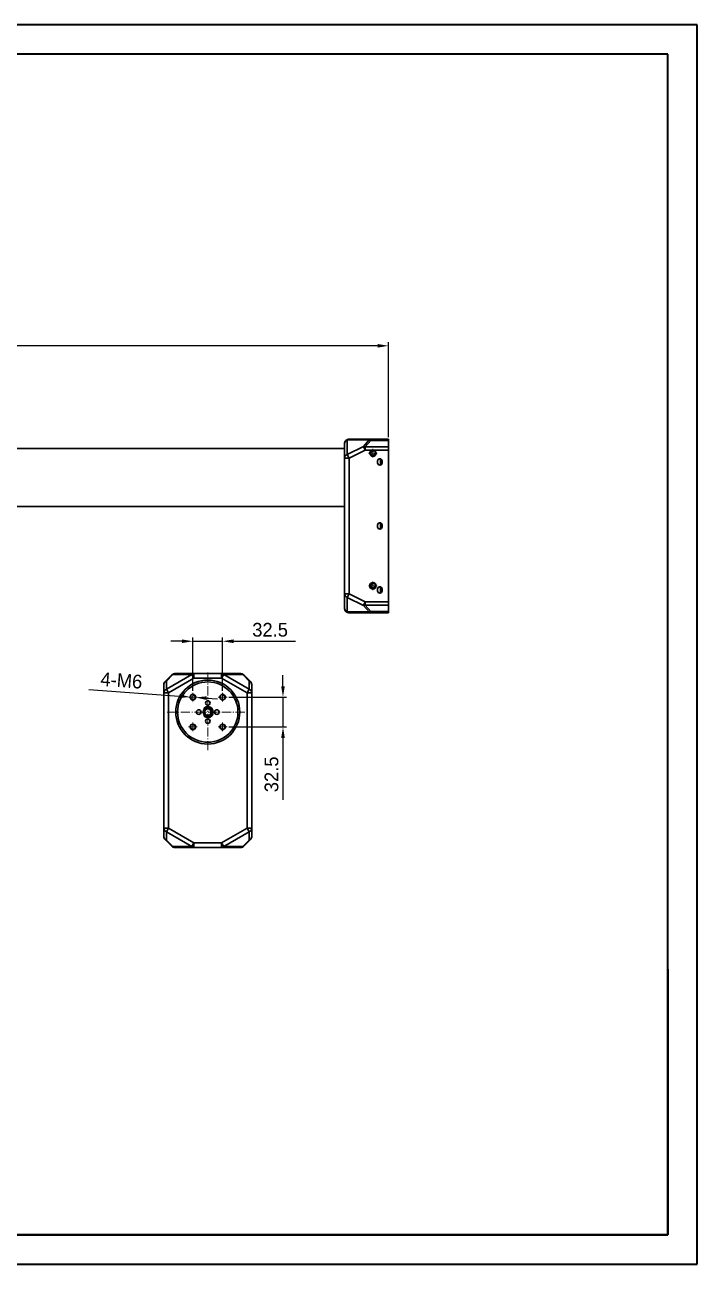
# Model space of a CAD drawing. Header units: millimetres. Extents: x 0 to 1916, y 0 to 1355.
# Drawn here: x 1181 to 1916, y 0 to 1355 of the extents above; entities that cross this region are included whole.
import ezdxf

# ---------------------------------------------------------------- set-up
doc = ezdxf.new("R2010")
doc.units = ezdxf.units.MM
doc.linetypes.add('CENTER2', pattern=[7.5, 5, -1, 0.5, -1])
doc.layers.get('0').update_dxf_attribs({"lineweight": 18})
for name, color, linetype, lineweight in [('CAXA0', 7, 'Continuous', 70), ('CAXA3', 7, 'Continuous', 18), ('輪廓線', 7, 'Continuous', 20)]:
    doc.layers.add(name, color=color, linetype=linetype, lineweight=lineweight)
doc.dimstyles.new('ISO-25', dxfattribs={"dimtxt": 6, "dimasz": 6, "dimexe": 0.5, "dimexo": 0.625, "dimgap": 1.2, "dimtad": 1, "dimdsep": 46, "dimtxsty": 'Standard', "dimcen": 2.5, "dimdle": 12, "dimclrd": 3, "dimclre": 3, "dimclrt": 3, "dimadec": 0, "dimazin": 0, "dimtfac": 1, "dimtmove": 0, "dimatfit": 3, "dimfxl": 0, "dimarcsym": 0})

# ---------------------------------------------------------------- blocks, each defined once
blk = doc.blocks.new('*X5')
at = {"layer": '輪廓線'}
for points in [[(440.8, 1006), (440.8, 1002), (428.8, 1004)], [(1566.8, 1006), (1566.8, 1002), (1578.8, 1004)]]:
    blk.add_hatch(color=0, dxfattribs=at).paths.add_polyline_path(points, flags=0)
at = {"layer": '輪廓線', "color": 0, "lineweight": -2}
for p, q in [((428.8, 897.1), (428.8, 1008)), ((1566.8, 1004), (440.8, 1004)), ((1578.8, 904.1), (1578.8, 1008))]:
    blk.add_line(p, q, dxfattribs=at)
at = {"layer": '輪廓線', "color": 0, "lineweight": 15, "insert": (1033.8, 1016.5), "char_height": 15, "width": 78.771, "attachment_point": 5}
blk.add_mtext('1150', dxfattribs=at)
blk = doc.blocks.new('*X9')
at = {"layer": '輪廓線'}
for points in [[(1350.2, 622.9), (1349.9, 618.9), (1362, 620.1)], [(1380.1, 620.8), (1379.9, 616.8), (1368, 619.6)]]:
    blk.add_hatch(color=0, dxfattribs=at).paths.add_polyline_path(points, flags=0)
at = {"layer": '輪廓線', "color": 0, "lineweight": -2}
for p, q in [((1251.1, 628.1), (1350.1, 620.9)), ((1368, 619.6), (1362, 620.1)), ((1380, 618.8), (1392, 617.9))]:
    blk.add_line(p, q, dxfattribs=at)
at = {"layer": '輪廓線', "color": 0, "lineweight": 15, "insert": (1286.9, 638.1), "char_height": 15, "width": 84.053, "attachment_point": 5, "rotation": 355.8531}
blk.add_mtext('4-M6', dxfattribs=at)
blk = doc.blocks.new('*X16')
at = {"layer": '輪廓線'}
for points in [[(1353, 683), (1353, 679), (1365, 681)], [(1409.5, 683), (1409.5, 679), (1397.5, 681)]]:
    blk.add_hatch(color=0, dxfattribs=at).paths.add_polyline_path(points, flags=0)
at = {"layer": '輪廓線', "color": 0, "lineweight": -2}
for p, q in [((1353, 681), (1341, 681)), ((1365, 626.7), (1365, 685)), ((1365, 681), (1397.5, 681)), ((1397.5, 626.7), (1397.5, 685)), ((1409.5, 681), (1477.3, 681))]:
    blk.add_line(p, q, dxfattribs=at)
at = {"layer": '輪廓線', "color": 0, "lineweight": 15, "insert": (1449.4, 693.5), "char_height": 15, "width": 80.615, "attachment_point": 5}
blk.add_mtext('32.5', dxfattribs=at)
blk = doc.blocks.new('*X17')
at = {"layer": '輪廓線'}
for points in [[(1461.5, 631.9), (1465.5, 631.9), (1463.5, 619.9)], [(1461.5, 575.4), (1465.5, 575.4), (1463.5, 587.4)]]:
    blk.add_hatch(color=0, dxfattribs=at).paths.add_polyline_path(points, flags=0)
at = {"layer": '輪廓線', "color": 0, "lineweight": -2}
for p, q in [((1463.5, 631.9), (1463.5, 643.9)), ((1404.3, 619.9), (1467.5, 619.9)), ((1463.5, 619.9), (1463.5, 587.4)), ((1404.3, 587.4), (1467.5, 587.4)), ((1463.5, 575.4), (1463.5, 507.6))]:
    blk.add_line(p, q, dxfattribs=at)
at = {"layer": '輪廓線', "color": 0, "lineweight": 15, "insert": (1451, 535.5), "char_height": 15, "width": 80.615, "attachment_point": 5, "rotation": 90}
blk.add_mtext('32.5', dxfattribs=at)

msp = doc.modelspace()

# ---------------------------------------------------------------- linework, layer by layer
at = {"linetype": 'Continuous', "lineweight": 30}
for p, q in [((1530.783, 717.071), (1530.783, 897.071)), ((1530.783, 717.071), (1530.783, 897.071)), ((1533.792, 885.132), (1533.792, 901.053)), ((1533.792, 885.132), (1533.792, 901.053)), ((1533.792, 901.053), (1557.553, 901.053)), ((1533.792, 901.053), (1557.553, 901.053)), ((1535.783, 902.071), (1578.783, 902.071)), ((1535.783, 902.071), (1578.783, 902.071)), ((1557.553, 901.053), (1551.492, 893.982)), ((1557.553, 901.053), (1551.492, 893.982)), ((1559.544, 900.606), (1553.483, 893.535)), ((1559.544, 900.606), (1553.483, 893.535)), ((1559.544, 902.071), (1559.544, 900.606)), ((1559.544, 902.071), (1559.544, 900.606)), ((1559.544, 900.606), (1578.783, 900.606)), ((1559.544, 900.606), (1578.783, 900.606)), ((1578.783, 902.071), (1578.783, 712.071)), ((1578.783, 902.071), (1578.783, 712.071)), ((1530.783, 891.821), (1024.083, 891.821)), ((1535.783, 881.15), (1530.783, 881.15)), ((1535.783, 881.15), (1530.783, 881.15)), ((1551.492, 893.982), (1533.792, 885.132)), ((1551.492, 893.982), (1533.792, 885.132)), ((1535.783, 881.15), (1533.792, 885.132)), ((1535.783, 881.15), (1533.792, 885.132)), ((1553.483, 890), (1535.783, 881.15)), ((1553.483, 890), (1535.783, 881.15)), ((1535.783, 881.15), (1535.783, 732.992)), ((1535.783, 881.15), (1535.783, 732.992)), ((1553.483, 890), (1551.492, 893.982)), ((1553.483, 890), (1551.492, 893.982)), ((1553.483, 893.535), (1553.483, 890)), ((1553.483, 893.535), (1553.483, 890)), ((1578.783, 893.535), (1553.483, 893.535)), ((1578.783, 893.535), (1553.483, 893.535)), ((1561.082, 890), (1553.483, 890)), ((1561.082, 890), (1553.483, 890)), ((1561.082, 890), (1561.182, 889.51)), ((1561.082, 890), (1561.182, 889.51)), ((1562.485, 890), (1562.385, 889.51)), ((1562.485, 890), (1562.385, 889.51)), ((1578.783, 890), (1562.485, 890)), ((1578.783, 890), (1562.485, 890)), ((1566.783, 878.071), (1566.783, 876.071)), ((1566.783, 878.071), (1566.783, 876.071)), ((1566.933, 876.071), (1566.933, 878.071)), ((1569.933, 873.813), (1569.933, 880.329)), ((1571.633, 876.071), (1571.633, 878.071)), ((1571.783, 876.071), (1571.783, 878.071)), ((1571.783, 876.071), (1571.783, 878.071)), ((1530.783, 828.321), (1024.083, 828.321)), ((1566.783, 808.071), (1566.783, 806.071)), ((1566.783, 808.071), (1566.783, 806.071)), ((1566.933, 806.071), (1566.933, 808.071)), ((1569.933, 803.813), (1569.933, 810.329)), ((1571.633, 806.071), (1571.633, 808.071)), ((1571.783, 806.071), (1571.783, 808.071)), ((1571.783, 806.071), (1571.783, 808.071)), ((1535.783, 732.992), (1530.783, 732.992)), ((1535.783, 732.992), (1530.783, 732.992)), ((1535.783, 732.992), (1533.792, 729.01)), ((1535.783, 732.992), (1533.792, 729.01)), ((1553.483, 724.142), (1535.783, 732.992)), ((1553.483, 724.142), (1535.783, 732.992)), ((1566.783, 738.071), (1566.783, 736.071)), ((1566.783, 738.071), (1566.783, 736.071)), ((1566.933, 736.071), (1566.933, 738.071)), ((1569.933, 733.813), (1569.933, 740.329)), ((1571.633, 736.071), (1571.633, 738.071)), ((1571.783, 736.071), (1571.783, 738.071)), ((1571.783, 736.071), (1571.783, 738.071)), ((1533.792, 729.01), (1533.792, 713.089)), ((1533.792, 729.01), (1533.792, 713.089)), ((1551.492, 720.16), (1533.792, 729.01)), ((1551.492, 720.16), (1533.792, 729.01)), ((1553.483, 724.142), (1551.492, 720.16)), ((1553.483, 724.142), (1551.492, 720.16)), ((1557.553, 713.089), (1551.492, 720.16)), ((1557.553, 713.089), (1551.492, 720.16)), ((1553.483, 720.606), (1553.483, 724.142)), ((1553.483, 720.606), (1553.483, 724.142)), ((1578.783, 724.142), (1553.483, 724.142)), ((1578.783, 724.142), (1553.483, 724.142)), ((1559.544, 713.535), (1553.483, 720.606)), ((1559.544, 713.535), (1553.483, 720.606)), ((1578.783, 720.606), (1553.483, 720.606)), ((1578.783, 720.606), (1553.483, 720.606)), ((1533.792, 713.089), (1557.553, 713.089)), ((1533.792, 713.089), (1557.553, 713.089)), ((1535.783, 712.071), (1578.783, 712.071)), ((1535.783, 712.071), (1578.783, 712.071)), ((1559.544, 712.071), (1559.544, 713.535)), ((1559.544, 712.071), (1559.544, 713.535)), ((1559.544, 713.535), (1578.783, 713.535)), ((1559.544, 713.535), (1578.783, 713.535)), ((1334.753, 637.068), (1341.824, 644.139)), ((1334.753, 637.068), (1341.824, 644.139)), ((1363.875, 644.585), (1336.013, 628.665)), ((1363.875, 644.585), (1336.013, 628.665)), ((1336.013, 637.514), (1343.084, 644.585)), ((1336.013, 637.514), (1343.084, 644.585)), ((1336.013, 628.665), (1336.013, 637.514)), ((1336.013, 628.665), (1336.013, 637.514)), ((1366.15, 640.603), (1338.289, 624.682)), ((1366.15, 640.603), (1338.289, 624.682)), ((1343.084, 644.585), (1363.875, 644.585)), ((1343.084, 644.585), (1363.875, 644.585)), ((1417.218, 645.603), (1345.36, 645.603)), ((1417.218, 645.603), (1345.36, 645.603)), ((1366.15, 640.603), (1363.875, 644.585)), ((1366.15, 640.603), (1363.875, 644.585)), ((1366.15, 645.603), (1366.15, 640.603)), ((1366.15, 645.603), (1366.15, 640.603)), ((1396.427, 640.603), (1366.15, 640.603)), ((1396.427, 640.603), (1366.15, 640.603)), ((1396.427, 640.603), (1396.427, 645.603)), ((1396.427, 640.603), (1396.427, 645.603)), ((1396.427, 640.603), (1398.703, 644.585)), ((1396.427, 640.603), (1398.703, 644.585)), ((1424.289, 624.682), (1396.427, 640.603)), ((1424.289, 624.682), (1396.427, 640.603)), ((1398.703, 644.585), (1419.493, 644.585)), ((1398.703, 644.585), (1419.493, 644.585)), ((1426.564, 628.665), (1398.703, 644.585)), ((1426.564, 628.665), (1398.703, 644.585)), ((1419.493, 644.585), (1426.564, 637.514)), ((1419.493, 644.585), (1426.564, 637.514)), ((1420.753, 644.139), (1427.824, 637.068)), ((1420.753, 644.139), (1427.824, 637.068)), ((1426.564, 637.514), (1426.564, 628.665)), ((1426.564, 637.514), (1426.564, 628.665)), ((1333.289, 633.532), (1333.289, 467.674)), ((1333.289, 633.532), (1333.289, 467.674)), ((1338.289, 624.682), (1333.289, 624.682)), ((1338.289, 624.682), (1333.289, 624.682)), ((1338.289, 624.682), (1336.013, 628.665)), ((1338.289, 624.682), (1336.013, 628.665)), ((1338.289, 624.682), (1338.289, 476.524)), ((1338.289, 624.682), (1338.289, 476.524)), ((1424.289, 624.682), (1426.564, 628.665)), ((1424.289, 624.682), (1426.564, 628.665)), ((1429.289, 624.682), (1424.289, 624.682)), ((1429.289, 624.682), (1424.289, 624.682)), ((1424.289, 476.524), (1424.289, 624.682)), ((1424.289, 476.524), (1424.289, 624.682)), ((1429.289, 633.532), (1429.289, 467.674)), ((1429.289, 633.532), (1429.289, 467.674)), ((1377.355, 604.172), (1376.789, 603.606)), ((1376.789, 603.606), (1377.354, 603.04)), ((1377.354, 603.04), (1376.97, 602.339)), ((1376.97, 602.339), (1377.672, 601.955)), ((1377.674, 605.257), (1376.972, 604.874)), ((1376.972, 604.874), (1377.355, 604.172)), ((1377.672, 601.955), (1377.501, 601.173)), ((1377.501, 601.173), (1378.283, 601.003)), ((1378.286, 606.208), (1377.505, 606.038)), ((1377.505, 606.038), (1377.674, 605.257)), ((1377.831, 606.908), (1378.327, 606.775)), ((1378.323, 600.43), (1377.831, 600.299)), ((1378.283, 601.003), (1378.339, 600.205)), ((1378.344, 607.006), (1378.286, 606.208)), ((1378.339, 600.205), (1379.137, 600.261)), ((1379.142, 606.948), (1378.344, 607.006)), ((1379.137, 600.261), (1379.416, 599.512)), ((1379.421, 607.697), (1379.142, 606.948)), ((1379.416, 599.512), (1380.165, 599.79)), ((1380.171, 607.418), (1379.421, 607.697)), ((1380.165, 599.79), (1380.644, 599.15)), ((1380.65, 608.058), (1380.171, 607.418)), ((1380.644, 599.15), (1381.285, 599.628)), ((1381.29, 607.578), (1380.65, 608.058)), ((1381.285, 599.628), (1381.925, 599.148)), ((1381.931, 608.057), (1381.29, 607.578)), ((1381.925, 599.148), (1382.405, 599.788)), ((1382.41, 607.417), (1381.931, 608.057)), ((1382.405, 599.788), (1383.154, 599.508)), ((1383.159, 607.696), (1382.41, 607.417)), ((1383.154, 599.508), (1383.434, 600.257)), ((1383.439, 606.947), (1383.159, 607.696)), ((1383.341, 600.009), (1383.502, 599.73)), ((1383.502, 607.476), (1383.343, 607.202)), ((1383.434, 600.257), (1384.232, 600.199)), ((1384.236, 607.004), (1383.439, 606.947)), ((1384.232, 600.199), (1384.29, 600.997)), ((1384.293, 606.206), (1384.236, 607.004)), ((1384.29, 600.997), (1385.071, 601.166)), ((1385.075, 606.036), (1384.293, 606.206)), ((1384.902, 601.947), (1385.605, 602.33)), ((1385.071, 601.166), (1384.902, 601.947)), ((1384.905, 605.254), (1385.075, 606.036)), ((1385.607, 604.871), (1384.905, 605.254)), ((1385.221, 603.035), (1385.789, 603.603)), ((1385.605, 602.33), (1385.221, 603.035)), ((1385.223, 604.169), (1385.607, 604.871)), ((1385.789, 603.603), (1385.223, 604.169)), ((1385.263, 605.058), (1385.468, 605.133)), ((1385.468, 602.074), (1385.268, 602.146)), ((1338.289, 476.524), (1333.289, 476.524)), ((1338.289, 476.524), (1333.289, 476.524)), ((1338.289, 476.524), (1336.013, 472.542)), ((1338.289, 476.524), (1336.013, 472.542)), ((1366.15, 460.603), (1338.289, 476.524)), ((1366.15, 460.603), (1338.289, 476.524)), ((1424.289, 476.524), (1396.427, 460.603)), ((1424.289, 476.524), (1396.427, 460.603)), ((1424.289, 476.524), (1426.564, 472.542)), ((1424.289, 476.524), (1426.564, 472.542)), ((1429.289, 476.524), (1424.289, 476.524)), ((1429.289, 476.524), (1424.289, 476.524)), ((1341.824, 457.068), (1334.753, 464.139)), ((1341.824, 457.068), (1334.753, 464.139)), ((1336.013, 472.542), (1336.013, 463.692)), ((1336.013, 472.542), (1336.013, 463.692)), ((1363.875, 456.621), (1336.013, 472.542)), ((1363.875, 456.621), (1336.013, 472.542)), ((1336.013, 463.692), (1343.084, 456.621)), ((1336.013, 463.692), (1343.084, 456.621)), ((1426.564, 472.542), (1398.703, 456.621)), ((1426.564, 472.542), (1398.703, 456.621)), ((1419.493, 456.621), (1426.564, 463.692)), ((1419.493, 456.621), (1426.564, 463.692)), ((1420.753, 457.068), (1427.824, 464.139)), ((1420.753, 457.068), (1427.824, 464.139)), ((1426.564, 463.692), (1426.564, 472.542)), ((1426.564, 463.692), (1426.564, 472.542)), ((1343.084, 456.621), (1363.875, 456.621)), ((1343.084, 456.621), (1363.875, 456.621)), ((1417.218, 455.603), (1345.36, 455.603)), ((1417.218, 455.603), (1345.36, 455.603)), ((1366.15, 460.603), (1363.875, 456.621)), ((1366.15, 460.603), (1363.875, 456.621)), ((1366.15, 455.603), (1366.15, 460.603)), ((1366.15, 455.603), (1366.15, 460.603)), ((1396.427, 460.603), (1366.15, 460.603)), ((1396.427, 460.603), (1366.15, 460.603)), ((1396.427, 460.603), (1396.427, 455.603)), ((1396.427, 460.603), (1396.427, 455.603)), ((1396.427, 460.603), (1398.703, 456.621)), ((1396.427, 460.603), (1398.703, 456.621)), ((1398.703, 456.621), (1419.493, 456.621)), ((1398.703, 456.621), (1419.493, 456.621))]:
    msp.add_line(p, q, dxfattribs=at)
at = {"linetype": 'CENTER2', "lineweight": 15, "ltscale": 2}
for p, q in [((1556.998, 886.571), (1566.569, 886.571)), ((1561.784, 891.371), (1561.784, 881.771)), ((1561.784, 746.371), (1561.784, 736.771)), ((1556.998, 741.571), (1566.569, 741.571)), ((1381.289, 646.828), (1381.289, 560.378)), ((1365.039, 615.053), (1365.039, 624.653)), ((1397.539, 615.053), (1397.539, 624.653)), ((1360.253, 619.853), (1369.825, 619.853)), ((1392.753, 619.853), (1402.325, 619.853)), ((1336.764, 603.603), (1425.814, 603.603)), ((1360.253, 587.353), (1369.825, 587.353)), ((1365.039, 582.553), (1365.039, 592.153)), ((1392.753, 587.353), (1402.325, 587.353)), ((1397.539, 582.553), (1397.539, 592.153))]:
    msp.add_line(p, q, dxfattribs=at)
at = {"linetype": 'Continuous', "lineweight": 30}
for centre, radius in [((1561.783, 886.571), 3), ((1561.783, 886.571), 3), ((1561.783, 741.571), 3.5), ((1561.783, 741.571), 3.5), ((1561.783, 741.571), 3), ((1561.783, 741.571), 3), ((1381.289, 603.603), 35), ((1381.289, 603.603), 33), ((1365.039, 619.853), 3), ((1381.289, 613.503), 2.5), ((1397.539, 619.853), 3), ((1371.389, 603.603), 2.5), ((1381.289, 603.603), 5), ((1381.266, 603.603), 3.523), ((1381.289, 593.704), 2.5), ((1391.188, 603.603), 2.5), ((1365.039, 587.353), 3), ((1397.539, 587.353), 3)]:
    msp.add_circle(centre, radius, dxfattribs=at)
for centre, radius, start, end in [((1535.783, 897.071), 5, 90, 180), ((1535.783, 897.071), 5, 90, 180), ((1534.552, 897.07), 3.769, 174.407424, 179.991081), ((1561.783, 886.571), 3.5, 101.565854, 78.434146), ((1561.783, 886.571), 3.5, 101.565854, 78.434146), ((1561.785, 886.904), 3.175, 90.035137, 102.80561), ((1561.786, 886.904), 3.175, 91.460744, 102.809425), ((1561.784, 886.929), 3.149, 90.000278, 91.433971), ((1561.782, 886.904), 3.175, 77.19439, 89.964863), ((1561.783, 886.914), 3.165, 80.024594, 89.9835), ((1561.779, 886.896), 3.183, 78.605669, 80.021869), ((1561.778, 886.89), 3.189, 77.189441, 78.605767), ((1569.283, 878.071), 2.5, 0, 180), ((1569.283, 878.071), 2.5, 0, 180), ((1569.283, 876.071), 2.5, 180, 0), ((1569.283, 876.071), 2.5, 180, 0), ((1569.283, 878.071), 2.35, 0, 180), ((1569.283, 876.071), 2.35, 180, 0), ((1569.283, 808.071), 2.5, 0, 180), ((1569.283, 808.071), 2.5, 0, 180), ((1569.283, 806.071), 2.5, 180, 0), ((1569.283, 806.071), 2.5, 180, 0), ((1569.283, 808.071), 2.35, 0, 180), ((1569.283, 806.071), 2.35, 180, 0), ((1569.283, 738.071), 2.5, 0, 180), ((1569.283, 738.071), 2.5, 0, 180), ((1569.283, 736.071), 2.5, 180, 0), ((1569.283, 736.071), 2.5, 180, 0), ((1569.283, 738.071), 2.35, 0, 180), ((1569.283, 736.071), 2.35, 180, 0), ((1535.783, 717.071), 5, 180, 270), ((1535.783, 717.071), 5, 180, 270), ((1534.552, 717.071), 3.769, 180.008919, 185.592576), ((1338.289, 633.532), 5, 135, 180), ((1338.289, 633.532), 5, 135, 180), ((1337.977, 633.091), 4.834, 124.449414, 134.780512), ((1338.118, 632.891), 5.079, 119.49854, 124.483392), ((1338.162, 632.813), 5.169, 114.564587, 119.50333), ((1338.162, 632.813), 5.169, 114.564587, 119.50333), ((1345.36, 640.603), 5, 90, 135), ((1345.36, 640.603), 5, 90, 135), ((1417.218, 640.603), 5, 45, 90), ((1417.218, 640.603), 5, 45, 90), ((1424.415, 632.813), 5.169, 60.496651, 65.435413), ((1424.415, 632.813), 5.169, 60.496651, 65.435413), ((1424.46, 632.891), 5.079, 55.516574, 60.501441), ((1424.601, 633.091), 4.834, 45.219439, 55.550552), ((1424.289, 633.532), 5, 360, 45), ((1424.289, 633.532), 5, 360, 45), ((1337.285, 633.531), 3.996, 173.889954, 179.987869), ((1337.721, 633.335), 4.481, 140.15341, 145.591582), ((1337.835, 633.241), 4.629, 134.836119, 140.153667), ((1424.743, 633.241), 4.629, 39.846283, 45.163832), ((1424.856, 633.335), 4.481, 34.40837, 39.84654), ((1425.293, 633.531), 3.996, 0.012131, 6.110041), ((1425.293, 633.531), 3.996, 0.012131, 6.110041), ((1365.039, 619.853), 2.6, 180, 90), ((1397.539, 619.853), 2.6, 180, 90), ((1378.038, 607.68), 0.8, 128.363294, 255), ((1378.038, 599.526), 0.8, 105, 231.636706), ((1381.266, 603.603), 6, 231.636706, 128.363294), ((1383.935, 607.226), 0.5, 53.62063, 150), ((1383.935, 599.98), 0.5, 210, 306.37937), ((1381.266, 603.603), 5, 26.37937, 53.62063), ((1381.266, 603.603), 5, 306.37937, 333.62063), ((1385.297, 605.603), 0.5, 290, 26.37937), ((1385.297, 601.604), 0.5, 333.62063, 70), ((1365.039, 587.353), 2.6, 180, 90), ((1397.539, 587.353), 2.6, 180, 90), ((1338.289, 467.674), 5, 180, 225), ((1338.289, 467.674), 5, 180, 225), ((1337.285, 467.675), 3.996, 180.012131, 186.110046), ((1337.721, 467.871), 4.481, 214.408418, 219.84659), ((1337.835, 467.966), 4.629, 219.846333, 225.163881), ((1337.977, 468.115), 4.834, 225.219488, 235.550586), ((1338.118, 468.315), 5.079, 235.516608, 240.50146), ((1338.162, 468.394), 5.169, 240.49667, 245.435413), ((1338.162, 468.394), 5.169, 240.49667, 245.435413), ((1424.415, 468.394), 5.169, 294.564587, 299.503349), ((1424.415, 468.394), 5.169, 294.564587, 299.503349), ((1424.46, 468.315), 5.079, 299.498559, 304.483426), ((1424.601, 468.115), 4.834, 304.449448, 314.780561), ((1424.289, 467.674), 5, 315, 360), ((1424.289, 467.674), 5, 315, 0), ((1424.743, 467.966), 4.629, 314.836168, 320.153717), ((1424.856, 467.871), 4.481, 320.15346, 325.59163), ((1425.293, 467.675), 3.996, 353.889959, 359.987869), ((1425.293, 467.675), 3.996, 353.889959, 359.987869), ((1345.36, 460.603), 5, 225, 270), ((1345.36, 460.603), 5, 225, 270), ((1417.218, 460.603), 5, 270, 315), ((1417.218, 460.603), 5, 270, 315)]:
    msp.add_arc(centre, radius, start, end, dxfattribs=at)
at = {"linetype": 'CENTER2', "lineweight": 15, "ltscale": 2}
for centre in [(1561.783, 886.571), (1561.783, 741.571)]:
    msp.add_arc(centre, 2, 75, 15, dxfattribs=at)
at = {"linetype": 'Continuous', "lineweight": 30}
for points, knots in [([(1530.783, 897.071), (1530.783, 897.91), (1531.42, 899.687), (1532.946, 900.734), (1533.792, 901.053)], [0, 0, 0, 0, 2.54663495, 5.28949326, 5.28949326, 5.28949326, 5.28949326]), ([(1530.801, 897.438), (1530.878, 898.218), (1531.579, 899.81), (1533.004, 900.756), (1533.792, 901.053)], [0, 0, 0, 0, 2.37628774, 4.92714303, 4.92714303, 4.92714303, 4.92714303]), ([(1535.783, 902.071), (1535.423, 902.071), (1534.652, 901.867), (1534.056, 901.357), (1533.792, 901.053)], [0, 0, 0, 0, 1.08858532, 2.30258778, 2.30258778, 2.30258778, 2.30258778]), ([(1535.783, 902.071), (1535.423, 902.071), (1534.652, 901.867), (1534.056, 901.357), (1533.792, 901.053)], [0, 0, 0, 0, 1.08858532, 2.30258778, 2.30258778, 2.30258778, 2.30258778]), ([(1559.544, 902.071), (1559.183, 902.071), (1558.413, 901.867), (1557.817, 901.357), (1557.553, 901.053)], [0, 0, 0, 0, 1.08858466, 2.30258808, 2.30258808, 2.30258808, 2.30258808]), ([(1559.544, 900.606), (1559.375, 900.679), (1558.737, 900.921), (1558.052, 901.056), (1557.553, 901.053)], [0, 0, 0, 0, 0.55354782, 2.05305363, 2.05305363, 2.05305363, 2.05305363]), ([(1559.544, 900.606), (1559.375, 900.679), (1558.737, 900.921), (1558.052, 901.056), (1557.553, 901.053)], [0, 0, 0, 0, 0.55354782, 2.05305363, 2.05305363, 2.05305363, 2.05305363]), ([(1559.544, 902.071), (1559.183, 902.071), (1558.686, 901.939), (1558.268, 901.684), (1558.163, 901.61)], [0, 0, 0, 0, 1.08805334, 1.47677788, 1.47677788, 1.47677788, 1.47677788]), ([(1530.783, 881.15), (1530.783, 881.57), (1530.93, 882.428), (1531.776, 883.992), (1532.946, 884.813), (1533.792, 885.132)], [0, 0, 0, 0, 1.26846359, 2.56866314, 5.29873399, 5.29873399, 5.29873399, 5.29873399]), ([(1530.783, 881.15), (1530.783, 881.989), (1531.42, 883.766), (1532.946, 884.813), (1533.792, 885.132)], [0, 0, 0, 0, 2.54664987, 5.28949334, 5.28949334, 5.28949334, 5.28949334]), ([(1553.483, 893.535), (1553.314, 893.608), (1552.676, 893.85), (1551.991, 893.985), (1551.492, 893.982)], [0, 0, 0, 0, 0.55354807, 2.05305363, 2.05305363, 2.05305363, 2.05305363]), ([(1553.483, 893.535), (1553.314, 893.608), (1552.676, 893.85), (1551.991, 893.985), (1551.492, 893.982)], [0, 0, 0, 0, 0.55354807, 2.05305363, 2.05305363, 2.05305363, 2.05305363]), ([(1530.783, 732.992), (1530.783, 732.572), (1530.93, 731.714), (1531.776, 730.15), (1532.946, 729.328), (1533.792, 729.01)], [0, 0, 0, 0, 1.26846359, 2.56866314, 5.29873399, 5.29873399, 5.29873399, 5.29873399]), ([(1530.783, 732.992), (1530.783, 732.152), (1531.42, 730.375), (1532.946, 729.328), (1533.792, 729.01)], [0, 0, 0, 0, 2.54664987, 5.28949334, 5.28949334, 5.28949334, 5.28949334]), ([(1553.483, 720.606), (1553.314, 720.534), (1552.676, 720.291), (1551.991, 720.157), (1551.492, 720.16)], [0, 0, 0, 0, 0.55354807, 2.05305363, 2.05305363, 2.05305363, 2.05305363]), ([(1553.483, 720.606), (1553.314, 720.534), (1552.676, 720.291), (1551.991, 720.157), (1551.492, 720.16)], [0, 0, 0, 0, 0.55354807, 2.05305363, 2.05305363, 2.05305363, 2.05305363]), ([(1530.783, 717.071), (1530.783, 716.231), (1531.42, 714.454), (1532.946, 713.408), (1533.792, 713.089)], [0, 0, 0, 0, 2.54663495, 5.28949326, 5.28949326, 5.28949326, 5.28949326]), ([(1530.801, 716.704), (1530.878, 715.923), (1531.579, 714.331), (1533.004, 713.386), (1533.792, 713.089)], [0, 0, 0, 0, 2.37628774, 4.92714303, 4.92714303, 4.92714303, 4.92714303]), ([(1535.783, 712.071), (1535.423, 712.071), (1534.652, 712.275), (1534.056, 712.785), (1533.792, 713.089)], [0, 0, 0, 0, 1.08858531, 2.30258777, 2.30258777, 2.30258777, 2.30258777]), ([(1535.783, 712.071), (1535.423, 712.071), (1534.652, 712.275), (1534.056, 712.785), (1533.792, 713.089)], [0, 0, 0, 0, 1.08858531, 2.30258777, 2.30258777, 2.30258777, 2.30258777]), ([(1559.544, 713.535), (1559.375, 713.463), (1558.737, 713.22), (1558.052, 713.085), (1557.553, 713.089)], [0, 0, 0, 0, 0.55354782, 2.05305363, 2.05305363, 2.05305363, 2.05305363]), ([(1559.544, 713.535), (1559.375, 713.463), (1558.737, 713.22), (1558.052, 713.085), (1557.553, 713.089)], [0, 0, 0, 0, 0.55354782, 2.05305363, 2.05305363, 2.05305363, 2.05305363]), ([(1559.544, 712.071), (1559.183, 712.071), (1558.413, 712.275), (1557.817, 712.785), (1557.553, 713.089)], [0, 0, 0, 0, 1.08858466, 2.30258808, 2.30258808, 2.30258808, 2.30258808]), ([(1559.544, 712.071), (1559.183, 712.071), (1558.413, 712.275), (1557.817, 712.785), (1557.553, 713.089)], [0, 0, 0, 0, 1.08858466, 2.30258808, 2.30258808, 2.30258808, 2.30258808]), ([(1334.753, 637.068), (1334.904, 637.218), (1335.31, 637.46), (1335.771, 637.516), (1336.013, 637.514)], [0, 0, 0, 0, 0.64153351, 1.37085293, 1.37085293, 1.37085293, 1.37085293]), ([(1334.753, 637.068), (1334.828, 637.142), (1335.186, 637.425), (1335.666, 637.517), (1336.013, 637.514)], [0, 0, 0, 0, 0.31759357, 1.36912474, 1.36912474, 1.36912474, 1.36912474]), ([(1341.824, 644.139), (1341.975, 644.289), (1342.381, 644.531), (1342.843, 644.587), (1343.084, 644.585)], [0, 0, 0, 0, 0.64153297, 1.37085294, 1.37085294, 1.37085294, 1.37085294]), ([(1341.824, 644.139), (1341.899, 644.213), (1342.258, 644.496), (1342.737, 644.588), (1343.084, 644.585)], [0, 0, 0, 0, 0.31759341, 1.36912475, 1.36912475, 1.36912475, 1.36912475]), ([(1345.36, 645.603), (1344.95, 645.603), (1344.095, 645.41), (1343.393, 644.897), (1343.084, 644.585)], [0, 0, 0, 0, 1.23454701, 2.55547164, 2.55547164, 2.55547164, 2.55547164]), ([(1345.36, 645.603), (1345.156, 645.603), (1344.311, 645.513), (1343.535, 645.04), (1343.084, 644.585)], [0, 0, 0, 0, 0.61652005, 2.5517962, 2.5517962, 2.5517962, 2.5517962]), ([(1366.15, 645.603), (1365.741, 645.603), (1364.885, 645.41), (1364.183, 644.897), (1363.875, 644.585)], [0, 0, 0, 0, 1.2345477, 2.55547135, 2.55547135, 2.55547135, 2.55547135]), ([(1366.15, 645.603), (1365.947, 645.603), (1365.102, 645.513), (1364.325, 645.04), (1363.875, 644.585)], [0, 0, 0, 0, 0.6165182, 2.55179644, 2.55179644, 2.55179644, 2.55179644]), ([(1396.427, 645.603), (1396.837, 645.603), (1397.693, 645.41), (1398.394, 644.897), (1398.703, 644.585)], [0, 0, 0, 0, 1.2345477, 2.55547135, 2.55547135, 2.55547135, 2.55547135]), ([(1396.427, 645.603), (1396.631, 645.603), (1397.476, 645.513), (1398.252, 645.04), (1398.703, 644.585)], [0, 0, 0, 0, 0.6165182, 2.55179644, 2.55179644, 2.55179644, 2.55179644]), ([(1417.218, 645.603), (1417.627, 645.603), (1418.483, 645.41), (1419.185, 644.897), (1419.493, 644.585)], [0, 0, 0, 0, 1.23454701, 2.55547164, 2.55547164, 2.55547164, 2.55547164]), ([(1417.218, 645.603), (1417.422, 645.603), (1418.267, 645.513), (1419.043, 645.04), (1419.493, 644.585)], [0, 0, 0, 0, 0.61652005, 2.5517962, 2.5517962, 2.5517962, 2.5517962]), ([(1420.753, 644.139), (1420.603, 644.289), (1420.197, 644.531), (1419.735, 644.587), (1419.493, 644.585)], [0, 0, 0, 0, 0.64153297, 1.37085294, 1.37085294, 1.37085294, 1.37085294]), ([(1420.753, 644.139), (1420.679, 644.213), (1420.32, 644.496), (1419.841, 644.588), (1419.493, 644.585)], [0, 0, 0, 0, 0.31759341, 1.36912475, 1.36912475, 1.36912475, 1.36912475]), ([(1427.824, 637.068), (1427.674, 637.218), (1427.268, 637.46), (1426.806, 637.516), (1426.564, 637.514)], [0, 0, 0, 0, 0.64153351, 1.37085293, 1.37085293, 1.37085293, 1.37085293]), ([(1427.824, 637.068), (1427.75, 637.142), (1427.391, 637.425), (1426.912, 637.517), (1426.564, 637.514)], [0, 0, 0, 0, 0.31759357, 1.36912474, 1.36912474, 1.36912474, 1.36912474]), ([(1333.289, 633.532), (1333.289, 634.145), (1333.489, 634.983), (1333.906, 635.694), (1334.025, 635.867)], [0, 0, 0, 0, 1.84825902, 2.48103789, 2.48103789, 2.48103789, 2.48103789]), ([(1333.289, 624.682), (1333.289, 625.498), (1333.841, 627.207), (1335.23, 628.307), (1336.013, 628.665)], [0, 0, 0, 0, 2.47189155, 5.08101713, 5.08101713, 5.08101713, 5.08101713]), ([(1333.289, 624.682), (1333.289, 625.498), (1333.841, 627.207), (1335.23, 628.307), (1336.013, 628.665)], [0, 0, 0, 0, 2.47189155, 5.08101713, 5.08101713, 5.08101713, 5.08101713]), ([(1333.312, 633.957), (1333.333, 634.16), (1333.482, 634.971), (1333.885, 635.731), (1334.281, 636.206)], [0, 0, 0, 0, 0.61495793, 2.4813672, 2.4813672, 2.4813672, 2.4813672]), ([(1429.289, 624.682), (1429.289, 625.498), (1428.737, 627.207), (1427.348, 628.307), (1426.564, 628.665)], [0, 0, 0, 0, 2.47189144, 5.08101713, 5.08101713, 5.08101713, 5.08101713]), ([(1429.289, 624.682), (1429.289, 625.498), (1428.737, 627.207), (1427.348, 628.307), (1426.564, 628.665)], [0, 0, 0, 0, 2.47189144, 5.08101713, 5.08101713, 5.08101713, 5.08101713]), ([(1429.266, 633.957), (1429.245, 634.16), (1429.096, 634.971), (1428.693, 635.731), (1428.297, 636.206)], [0, 0, 0, 0, 0.61495704, 2.48136356, 2.48136356, 2.48136356, 2.48136356]), ([(1333.289, 476.524), (1333.289, 475.708), (1333.841, 473.999), (1335.23, 472.9), (1336.013, 472.542)], [0, 0, 0, 0, 2.47189155, 5.08101713, 5.08101713, 5.08101713, 5.08101713]), ([(1333.289, 476.524), (1333.289, 475.708), (1333.841, 473.999), (1335.23, 472.9), (1336.013, 472.542)], [0, 0, 0, 0, 2.47189155, 5.08101713, 5.08101713, 5.08101713, 5.08101713]), ([(1429.289, 476.524), (1429.289, 475.708), (1428.737, 473.999), (1427.348, 472.9), (1426.564, 472.542)], [0, 0, 0, 0, 2.47189144, 5.08101713, 5.08101713, 5.08101713, 5.08101713]), ([(1429.289, 476.524), (1429.289, 475.708), (1428.737, 473.999), (1427.348, 472.9), (1426.564, 472.542)], [0, 0, 0, 0, 2.47189144, 5.08101713, 5.08101713, 5.08101713, 5.08101713]), ([(1333.289, 467.674), (1333.289, 467.061), (1333.489, 466.223), (1333.906, 465.512), (1334.025, 465.339)], [0, 0, 0, 0, 1.84825902, 2.48103789, 2.48103789, 2.48103789, 2.48103789]), ([(1333.312, 467.25), (1333.333, 467.047), (1333.482, 466.235), (1333.885, 465.476), (1334.281, 465)], [0, 0, 0, 0, 0.61495793, 2.4813672, 2.4813672, 2.4813672, 2.4813672]), ([(1334.753, 464.139), (1334.904, 463.988), (1335.31, 463.746), (1335.771, 463.69), (1336.013, 463.692)], [0, 0, 0, 0, 0.64153351, 1.37085293, 1.37085293, 1.37085293, 1.37085293]), ([(1334.753, 464.139), (1334.828, 464.064), (1335.186, 463.781), (1335.666, 463.69), (1336.013, 463.692)], [0, 0, 0, 0, 0.31759357, 1.36912474, 1.36912474, 1.36912474, 1.36912474]), ([(1427.824, 464.139), (1427.674, 463.988), (1427.268, 463.746), (1426.806, 463.69), (1426.564, 463.692)], [0, 0, 0, 0, 0.64153351, 1.37085293, 1.37085293, 1.37085293, 1.37085293]), ([(1427.824, 464.139), (1427.75, 464.064), (1427.391, 463.781), (1426.912, 463.69), (1426.564, 463.692)], [0, 0, 0, 0, 0.31759357, 1.36912474, 1.36912474, 1.36912474, 1.36912474]), ([(1429.266, 467.25), (1429.245, 467.047), (1429.096, 466.235), (1428.693, 465.476), (1428.297, 465)], [0, 0, 0, 0, 0.61495704, 2.48136356, 2.48136356, 2.48136356, 2.48136356]), ([(1341.824, 457.068), (1341.975, 456.917), (1342.381, 456.675), (1342.843, 456.619), (1343.084, 456.621)], [0, 0, 0, 0, 0.64153297, 1.37085294, 1.37085294, 1.37085294, 1.37085294]), ([(1341.824, 457.068), (1341.899, 456.993), (1342.258, 456.71), (1342.737, 456.618), (1343.084, 456.621)], [0, 0, 0, 0, 0.31759341, 1.36912475, 1.36912475, 1.36912475, 1.36912475]), ([(1345.36, 455.603), (1344.95, 455.603), (1344.095, 455.796), (1343.393, 456.31), (1343.084, 456.621)], [0, 0, 0, 0, 1.23454701, 2.55547164, 2.55547164, 2.55547164, 2.55547164]), ([(1345.36, 455.603), (1345.156, 455.603), (1344.311, 455.693), (1343.535, 456.166), (1343.084, 456.621)], [0, 0, 0, 0, 0.61652005, 2.5517962, 2.5517962, 2.5517962, 2.5517962]), ([(1366.15, 455.603), (1365.741, 455.603), (1364.885, 455.796), (1364.183, 456.31), (1363.875, 456.621)], [0, 0, 0, 0, 1.2345477, 2.55547135, 2.55547135, 2.55547135, 2.55547135]), ([(1366.15, 455.603), (1365.947, 455.603), (1365.102, 455.693), (1364.325, 456.166), (1363.875, 456.621)], [0, 0, 0, 0, 0.6165182, 2.55179644, 2.55179644, 2.55179644, 2.55179644]), ([(1396.427, 455.603), (1396.837, 455.603), (1397.693, 455.796), (1398.394, 456.31), (1398.703, 456.621)], [0, 0, 0, 0, 1.2345477, 2.55547135, 2.55547135, 2.55547135, 2.55547135]), ([(1396.427, 455.603), (1396.631, 455.603), (1397.476, 455.693), (1398.252, 456.166), (1398.703, 456.621)], [0, 0, 0, 0, 0.6165182, 2.55179644, 2.55179644, 2.55179644, 2.55179644]), ([(1417.218, 455.603), (1417.627, 455.603), (1418.483, 455.796), (1419.185, 456.31), (1419.493, 456.621)], [0, 0, 0, 0, 1.23454701, 2.55547164, 2.55547164, 2.55547164, 2.55547164]), ([(1417.218, 455.603), (1417.422, 455.603), (1418.267, 455.693), (1419.043, 456.166), (1419.493, 456.621)], [0, 0, 0, 0, 0.61652005, 2.5517962, 2.5517962, 2.5517962, 2.5517962]), ([(1420.753, 457.068), (1420.603, 456.917), (1420.197, 456.675), (1419.735, 456.619), (1419.493, 456.621)], [0, 0, 0, 0, 0.64153297, 1.37085294, 1.37085294, 1.37085294, 1.37085294]), ([(1420.753, 457.068), (1420.679, 456.993), (1420.32, 456.71), (1419.841, 456.618), (1419.493, 456.621)], [0, 0, 0, 0, 0.31759341, 1.36912475, 1.36912475, 1.36912475, 1.36912475])]:
    msp.add_open_spline(points, degree=3, knots=knots, dxfattribs=at)
for points in [[(1558.163, 901.61), (1557.937, 901.451), (1557.733, 901.261), (1557.553, 901.053)], [(1334.281, 636.206), (1334.651, 636.65), (1335.114, 637.027), (1335.617, 637.312)], [(1428.297, 636.206), (1427.926, 636.65), (1427.464, 637.027), (1426.961, 637.312)], [(1429.266, 633.957), (1429.194, 634.633), (1428.937, 635.306), (1428.553, 635.867)], [(1334.281, 465), (1334.651, 464.556), (1335.114, 464.179), (1335.617, 463.895)], [(1428.297, 465), (1427.926, 464.556), (1427.464, 464.179), (1426.961, 463.895)], [(1429.266, 467.25), (1429.194, 466.574), (1428.937, 465.9), (1428.553, 465.339)]]:
    msp.add_open_spline(points, degree=3, dxfattribs=at)
at = {"layer": 'CAXA0', "linetype": 'Continuous', "lineweight": 35}
for p, q in [((1883.975, 1322.654), (32.26, 1322.654)), ((1883.975, 32.26), (1883.975, 1322.654)), ((1883.975, 322.599), (1883.975, 32.26)), ((32.26, 32.26), (1883.975, 32.26)), ((1883.975, 32.26), (722.621, 32.26))]:
    msp.add_line(p, q, dxfattribs=at)
at = {"layer": 'CAXA3', "linetype": 'Continuous', "lineweight": 35}
for p, q in [((1916.235, 1354.914), (0, 1354.914)), ((1916.235, 0), (1916.235, 1354.914)), ((0, 0), (1916.235, 0))]:
    msp.add_line(p, q, dxfattribs=at)

# ---------------------------------------------------------------- dimensions: what is measured, and where the dimension line sits
at = {"layer": '輪廓線', "lineweight": 15}
dim = msp.add_linear_dim(base=(428.783, 1003.99), p1=(1578.783, 902.071), p2=(428.783, 895.071), text='1150', dimstyle='ISO-25', override={"dimtxt": 15, "dimasz": 12, "dimexe": 4, "dimexo": 2, "dimgap": 5, "dimsah": 1, "dimdle": 24, "dimclrd": 0, "dimclre": 0, "dimclrt": 0, "dimtolj": 1}, dxfattribs=at)
dim.commit()
dim.dimension.update_dxf_attribs({"geometry": '*X5', "text_midpoint": (1033.783, 1003.99), "dimtype": 160})
dim = msp.add_linear_dim(base=(1365.039, 680.994), p1=(1397.539, 624.653), p2=(1365.039, 624.653), dimstyle='ISO-25', override={"dimtxt": 15, "dimasz": 12, "dimexe": 4, "dimexo": 2, "dimgap": 5, "dimsah": 1, "dimdle": 24, "dimclrd": 0, "dimclre": 0, "dimclrt": 0, "dimtolj": 1, "dimtzin": 8}, dxfattribs=at)
dim.commit()
dim.dimension.update_dxf_attribs({"geometry": '*X16', "text_midpoint": (1449.396, 680.994), "dimtype": 160})
dim = msp.add_diameter_dim_2p(p1=(1368.031, 619.636), p2=(1362.047, 620.07), text='4-M6', dimstyle='ISO-25', override={"dimtxt": 15, "dimasz": 12, "dimexe": 4, "dimexo": 2, "dimgap": 5, "dimpost": '%%C<>', "dimsah": 1, "dimdle": 24, "dimclrd": 0, "dimclre": 0, "dimclrt": 0, "dimtolj": 1}, dxfattribs=at)
dim.commit()
dim.dimension.update_dxf_attribs({"geometry": '*X9', "text_midpoint": (1285.98, 625.585), "dimtype": 163})
dim = msp.add_linear_dim(base=(1463.498, 587.353), p1=(1402.325, 619.853), p2=(1402.325, 587.353), angle=270, dimstyle='ISO-25', override={"dimtxt": 15, "dimasz": 12, "dimexe": 4, "dimexo": 2, "dimgap": 5, "dimsah": 1, "dimdle": 24, "dimclrd": 0, "dimclre": 0, "dimclrt": 0, "dimtolj": 1, "dimtzin": 8}, dxfattribs=at)
dim.commit()
dim.dimension.update_dxf_attribs({"geometry": '*X17', "text_midpoint": (1450.998, 535.496)})

doc.saveas('drawing.dxf')
